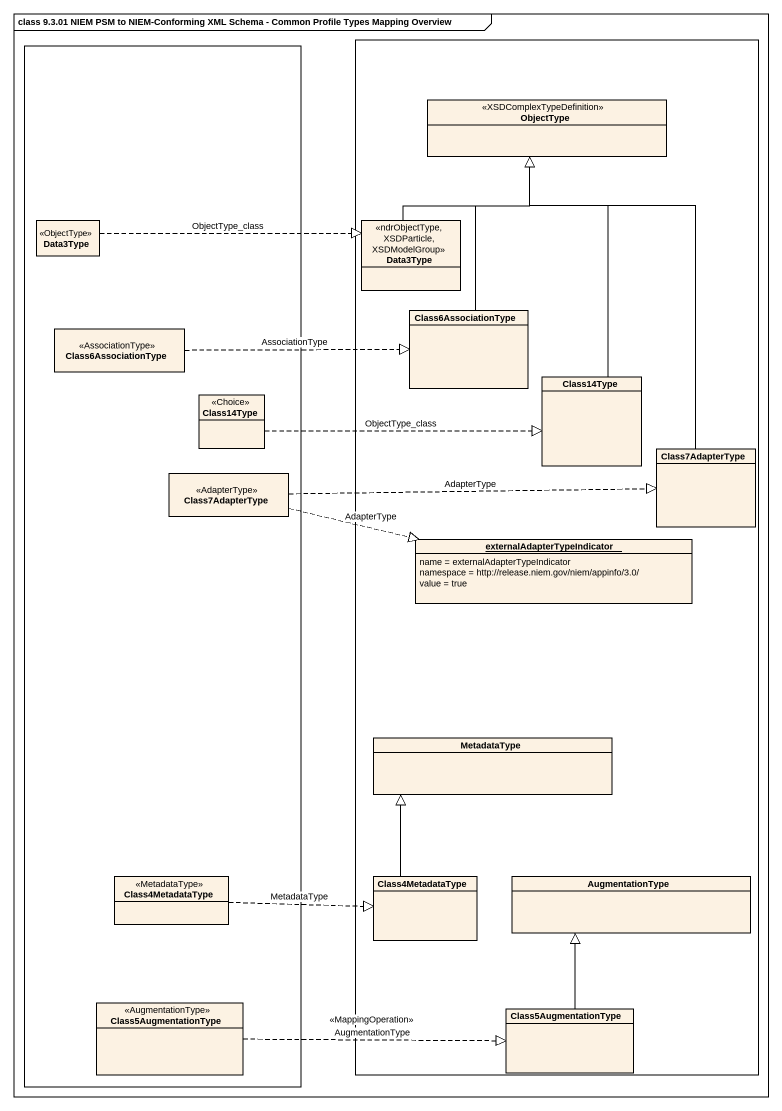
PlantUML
@startuml
mainframe class 9.3.01 NIEM PSM to NIEM-Conforming XML Schema - Common Profile Types Mapping Overview
hide circle
hide empty members
rectangle " " as rectangle1 {
  class Data3Type <<ObjectType>>
  class Class6AssociationType <<AssociationType>>
  class Class14Type <<Choice>>
  class Class7AdapterType <<AdapterType>>
  class Class4MetadataType <<MetadataType>>
  class Class5AugmentationType <<AugmentationType>>
}
rectangle " " as rectangle2 {
  class ObjectType <<XSDComplexTypeDefinition>>
  class "Data3Type" as Data3Type_2 <<ndrObjectType, XSDParticle, XSDModelGroup>>
  class "Class6AssociationType" as Class6AssociationType_2
  class "Class14Type" as Class14Type_2
  class "Class7AdapterType" as Class7AdapterType_2
  object externalAdapterTypeIndicator {
    name = externalAdapterTypeIndicator
    namespace = http://release.niem.gov/niem/appinfo/3.0/
    value = true
  }
  class MetadataType
  class "Class4MetadataType" as Class4MetadataType_2
  class AugmentationType
  class "Class5AugmentationType" as Class5AugmentationType_2
}
Data3Type .right.|> Data3Type_2 : ObjectType_class
Data3Type_2 -up-|> ObjectType
Class6AssociationType .right.|> Class6AssociationType_2 : AssociationType
Class6AssociationType_2 -up-|> ObjectType
Class14Type .right.|> Class14Type_2 : ObjectType_class
Class14Type_2 -up-|> ObjectType
Class7AdapterType .right.|> Class7AdapterType_2 : AdapterType
Class7AdapterType .right.|> externalAdapterTypeIndicator : AdapterType
Class7AdapterType_2 -up-|> ObjectType
Class4MetadataType .right.|> Class4MetadataType_2 : MetadataType
Class4MetadataType_2 -up-|> MetadataType
Class5AugmentationType .right.|> Class5AugmentationType_2 : <<MappingOperation>>\nAugmentationType
Class5AugmentationType_2 -up-|> AugmentationType
@enduml
